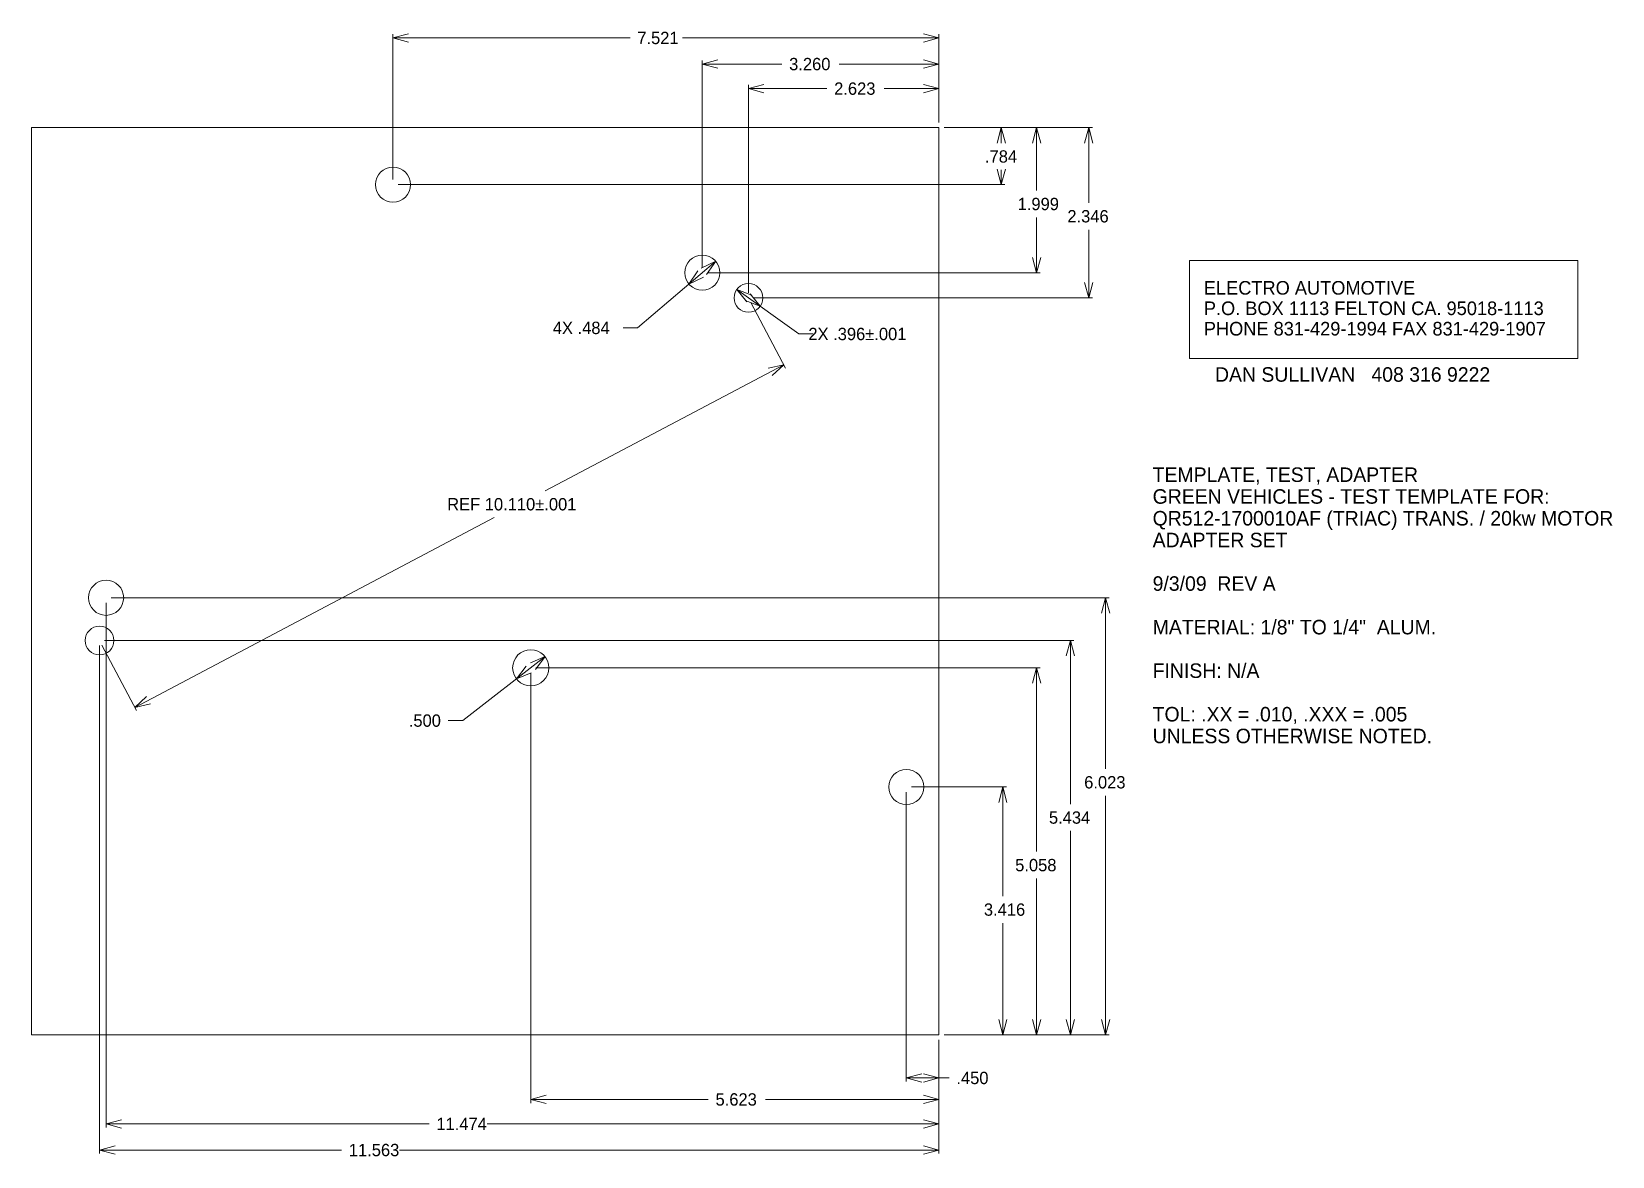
# Model space of a CAD drawing. Header units: inches. Extents: x 4.2 to 26, y 2.7 to 18.2.
import ezdxf

# ---------------------------------------------------------------- set-up
doc = ezdxf.new("R2010")
doc.units = ezdxf.units.IN
doc.header["$MEASUREMENT"] = 0
doc.layers.add('Dimensions - Text', color=7, linetype='Continuous')
doc.layers.add('Plate', color=7, linetype='Continuous')
doc.styles.add('ENGINEER', font='ENGINEER.SHX', dxfattribs={"height": 0.2})
doc.styles.add('MAIN', font='MAIN.SHX', dxfattribs={"height": 0.2})

msp = doc.modelspace()

# ---------------------------------------------------------------- linework, layer by layer
at = {"layer": 'Dimensions - Text', "color": 1, "linetype": 'Continuous', "lineweight": 0}
for p, q in [((9.228, 18.084), (9.441, 18.141)), ((9.228, 16.133), (9.228, 18.134)), ((9.228, 18.084), (9.441, 18.027)), ((9.228, 18.084), (12.494, 18.084)), ((13.219, 18.084), (16.75, 18.084)), ((16.75, 18.084), (16.537, 18.141)), ((16.75, 18.084), (16.537, 18.027)), ((16.75, 16.918), (16.75, 18.134)), ((13.489, 17.724), (13.702, 17.781)), ((13.489, 14.919), (13.489, 17.774)), ((13.489, 17.724), (13.702, 17.667)), ((13.489, 17.724), (14.586, 17.724)), ((15.375, 17.724), (16.75, 17.724)), ((16.75, 17.724), (16.537, 17.781)), ((16.75, 17.724), (16.537, 17.667)), ((16.75, 16.918), (16.75, 17.774)), ((14.126, 17.386), (14.339, 17.443)), ((14.126, 14.572), (14.126, 17.436)), ((16.75, 17.386), (16.537, 17.443)), ((16.75, 16.918), (16.75, 17.436)), ((14.126, 17.386), (14.339, 17.329)), ((14.126, 17.386), (15.206, 17.386)), ((15.995, 17.386), (16.75, 17.386)), ((16.75, 17.386), (16.537, 17.329)), ((16.82, 16.848), (17.658, 16.848)), ((16.82, 16.848), (18.145, 16.848)), ((16.82, 16.848), (18.863, 16.848)), ((17.608, 16.848), (17.552, 16.635)), ((17.608, 16.848), (17.665, 16.635)), ((17.608, 16.636), (17.608, 16.848)), ((18.095, 16.848), (18.038, 16.635)), ((18.095, 16.848), (18.152, 16.635)), ((18.095, 15.981), (18.095, 16.848)), ((18.813, 16.848), (18.756, 16.635)), ((18.813, 16.848), (18.87, 16.635)), ((18.813, 15.812), (18.813, 16.848)), ((17.608, 16.063), (17.552, 16.276)), ((17.608, 16.063), (17.665, 16.276)), ((17.608, 16.063), (17.608, 16.266)), ((9.298, 16.063), (17.658, 16.063)), ((18.095, 14.849), (18.095, 15.611)), ((18.813, 14.502), (18.813, 15.442)), ((18.095, 14.849), (18.038, 15.061)), ((18.095, 14.849), (18.152, 15.061)), ((13.674, 15.006), (12.599, 14.089)), ((13.305, 14.692), (13.43, 14.873)), ((13.674, 15.006), (13.475, 14.911)), ((13.674, 15.006), (13.549, 14.825)), ((13.559, 14.849), (18.145, 14.849)), ((13.305, 14.692), (13.504, 14.786)), ((13.966, 14.618), (14.171, 14.54)), ((13.966, 14.618), (14.105, 14.447)), ((13.966, 14.618), (14.819, 14.005)), ((18.813, 14.502), (18.756, 14.714)), ((18.813, 14.502), (18.87, 14.714)), ((14.287, 14.386), (14.081, 14.464)), ((14.287, 14.386), (14.148, 14.557)), ((14.159, 14.44), (14.636, 13.536)), ((14.196, 14.502), (18.863, 14.502)), ((12.599, 14.089), (12.399, 14.089)), ((14.819, 14.005), (15.019, 14.005)), ((11.325, 11.844), (14.613, 13.581)), ((14.613, 13.581), (14.398, 13.532)), ((14.613, 13.581), (14.452, 13.431)), ((5.673, 8.86), (10.624, 11.474)), ((5.276, 10.3), (5.276, 3.07)), ((5.346, 10.37), (19.096, 10.37)), ((19.046, 10.37), (18.989, 10.158)), ((19.046, 10.37), (19.103, 10.158)), ((19.046, 8.013), (19.046, 10.37)), ((5.186, 9.711), (5.186, 2.711)), ((5.219, 9.719), (5.696, 8.816)), ((5.256, 9.781), (18.61, 9.781)), ((18.56, 9.781), (18.503, 9.569)), ((18.56, 9.781), (18.616, 9.569)), ((18.56, 7.527), (18.56, 9.781)), ((11.325, 9.559), (10.19, 8.678)), ((10.93, 9.252), (11.063, 9.427)), ((11.325, 9.559), (11.122, 9.473)), ((11.325, 9.559), (11.192, 9.383)), ((11.197, 9.405), (18.145, 9.405)), ((18.095, 9.405), (18.038, 9.193)), ((18.095, 9.405), (18.152, 9.193)), ((18.095, 6.872), (18.095, 9.405)), ((10.93, 9.252), (11.132, 9.337)), ((11.127, 9.335), (11.127, 3.408)), ((5.673, 8.86), (5.834, 9.009)), ((5.673, 8.86), (5.887, 8.909)), ((10.19, 8.678), (9.99, 8.678)), ((16.3, 7.694), (16.3, 3.704)), ((16.37, 7.764), (17.68, 7.764)), ((17.63, 7.764), (17.573, 7.551)), ((17.63, 7.764), (17.687, 7.551)), ((17.63, 6.259), (17.63, 7.764)), ((19.046, 4.348), (19.046, 7.643)), ((18.56, 4.348), (18.56, 7.157)), ((18.095, 4.348), (18.095, 6.502)), ((17.63, 4.348), (17.63, 5.889)), ((17.63, 4.348), (17.573, 4.56)), ((17.63, 4.348), (17.687, 4.56)), ((18.095, 4.348), (18.038, 4.56)), ((18.095, 4.348), (18.152, 4.56)), ((18.56, 4.348), (18.503, 4.56)), ((18.56, 4.348), (18.616, 4.56)), ((19.046, 4.348), (18.989, 4.56)), ((19.046, 4.348), (19.103, 4.56)), ((16.75, 4.278), (16.75, 3.704)), ((16.75, 4.278), (16.75, 3.408)), ((16.75, 4.278), (16.75, 2.711)), ((16.75, 4.278), (16.75, 3.07)), ((16.82, 4.348), (17.68, 4.348)), ((16.82, 4.348), (18.145, 4.348)), ((16.82, 4.348), (18.61, 4.348)), ((16.82, 4.348), (19.096, 4.348)), ((16.3, 3.754), (16.512, 3.811)), ((16.3, 3.754), (16.512, 3.697)), ((16.3, 3.754), (16.89, 3.754)), ((16.75, 3.754), (16.537, 3.811)), ((16.75, 3.754), (16.537, 3.697)), ((11.127, 3.458), (11.34, 3.515)), ((16.75, 3.458), (16.537, 3.515)), ((11.127, 3.458), (11.34, 3.401)), ((11.127, 3.458), (13.572, 3.458)), ((14.36, 3.458), (16.75, 3.458)), ((16.75, 3.458), (16.537, 3.401)), ((5.276, 3.12), (5.489, 3.177)), ((5.276, 3.12), (5.489, 3.063)), ((5.276, 3.12), (9.726, 3.12)), ((10.527, 3.12), (16.75, 3.12)), ((16.75, 3.12), (16.537, 3.177)), ((16.75, 3.12), (16.537, 3.063)), ((5.186, 2.761), (5.399, 2.818)), ((5.186, 2.761), (5.399, 2.704)), ((5.186, 2.761), (8.52, 2.761)), ((9.317, 2.761), (16.75, 2.761)), ((16.75, 2.761), (16.537, 2.818)), ((16.75, 2.761), (16.537, 2.704))]:
    msp.add_line(p, q, dxfattribs=at)
at = {"layer": 'Dimensions - Text', "color": 93, "linetype": 'Continuous', "lineweight": 5}
for p, q in [((20.2, 15.016), (25.55, 15.016)), ((20.2, 13.666), (20.2, 15.016)), ((25.55, 15.016), (25.55, 13.666)), ((25.55, 13.666), (20.2, 13.666))]:
    msp.add_line(p, q, dxfattribs=at)
at = {"layer": 'Plate', "color": 93, "linetype": 'Continuous', "lineweight": 0}
for p, q in [((4.25, 16.848), (16.75, 16.848)), ((4.25, 4.348), (4.25, 16.848)), ((16.75, 4.348), (16.75, 16.848)), ((4.25, 4.348), (16.75, 4.348))]:
    msp.add_line(p, q, dxfattribs=at)
for centre, radius in [((9.228, 16.063), 0.242), ((13.489, 14.849), 0.242), ((14.126, 14.502), 0.198), ((5.276, 10.37), 0.242), ((5.186, 9.781), 0.198), ((11.127, 9.405), 0.25), ((16.3, 7.764), 0.242)]:
    msp.add_circle(centre, radius, dxfattribs=at)

# ---------------------------------------------------------------- texts
at = {"layer": 'Dimensions - Text', "color": 1, "linetype": 'Continuous', "lineweight": 0, "style": 'MAIN'}
for s, p in [('7.521', (12.594, 17.999)), ('3.260', (14.686, 17.639)), ('2.623', (15.306, 17.301)), ('.784', (17.384, 16.366)), ('1.999', (17.834, 15.711)), ('2.346', (18.519, 15.542)), ('4X .484', (11.43, 14.004)), ('2X .396%%p.001', (14.951, 13.92)), ('REF 10.110%%p.001', (9.975, 11.574)), ('.500', (9.446, 8.593)), ('6.023', (18.751, 7.743)), ('5.434', (18.265, 7.257)), ('5.058', (17.8, 6.602)), ('3.416', (17.369, 5.989)), ('.450', (16.99, 3.669)), ('5.623', (13.672, 3.373)), ('11.474', (9.826, 3.035)), ('11.563', (8.62, 2.676))]:
    msp.add_text(s, height=0.17, dxfattribs=at).set_placement(p)
at = {"layer": 'Dimensions - Text', "color": 93, "linetype": 'Continuous', "lineweight": 5, "style": 'ENGINEER'}
for s, p in [('ELECTRO AUTOMOTIVE', (20.399, 14.547)), ('P.O. BOX 1113 FELTON CA. 95018-1113', (20.399, 14.265)), ('PHONE 831-429-1994 FAX 831-429-1907', (20.399, 13.984))]:
    msp.add_text(s, height=0.1875, dxfattribs=at).set_placement(p)
at = {"layer": 'Dimensions - Text', "color": 7, "linetype": 'Continuous', "lineweight": 0, "style": 'MAIN'}
for s, p in [('DAN SULLIVAN   408 316 9222', (20.553, 13.347)), ('TEMPLATE, TEST, ADAPTER', (19.694, 11.966)), ('GREEN VEHICLES - TEST TEMPLATE FOR:', (19.694, 11.666)), ('QR512-1700010AF (TRIAC) TRANS. / 20kw MOTOR', (19.694, 11.366)), ('ADAPTER SET', (19.694, 11.066)), ('9/3/09  REV A', (19.694, 10.466)), ('MATERIAL: 1/8" TO 1/4"  ALUM.', (19.694, 9.866)), ('FINISH: N/A', (19.694, 9.266)), ('TOL: .XX = .010, .XXX = .005', (19.694, 8.666)), ('UNLESS OTHERWISE NOTED.', (19.694, 8.366))]:
    msp.add_text(s, height=0.2, dxfattribs=at).set_placement(p)

doc.saveas('drawing.dxf')
